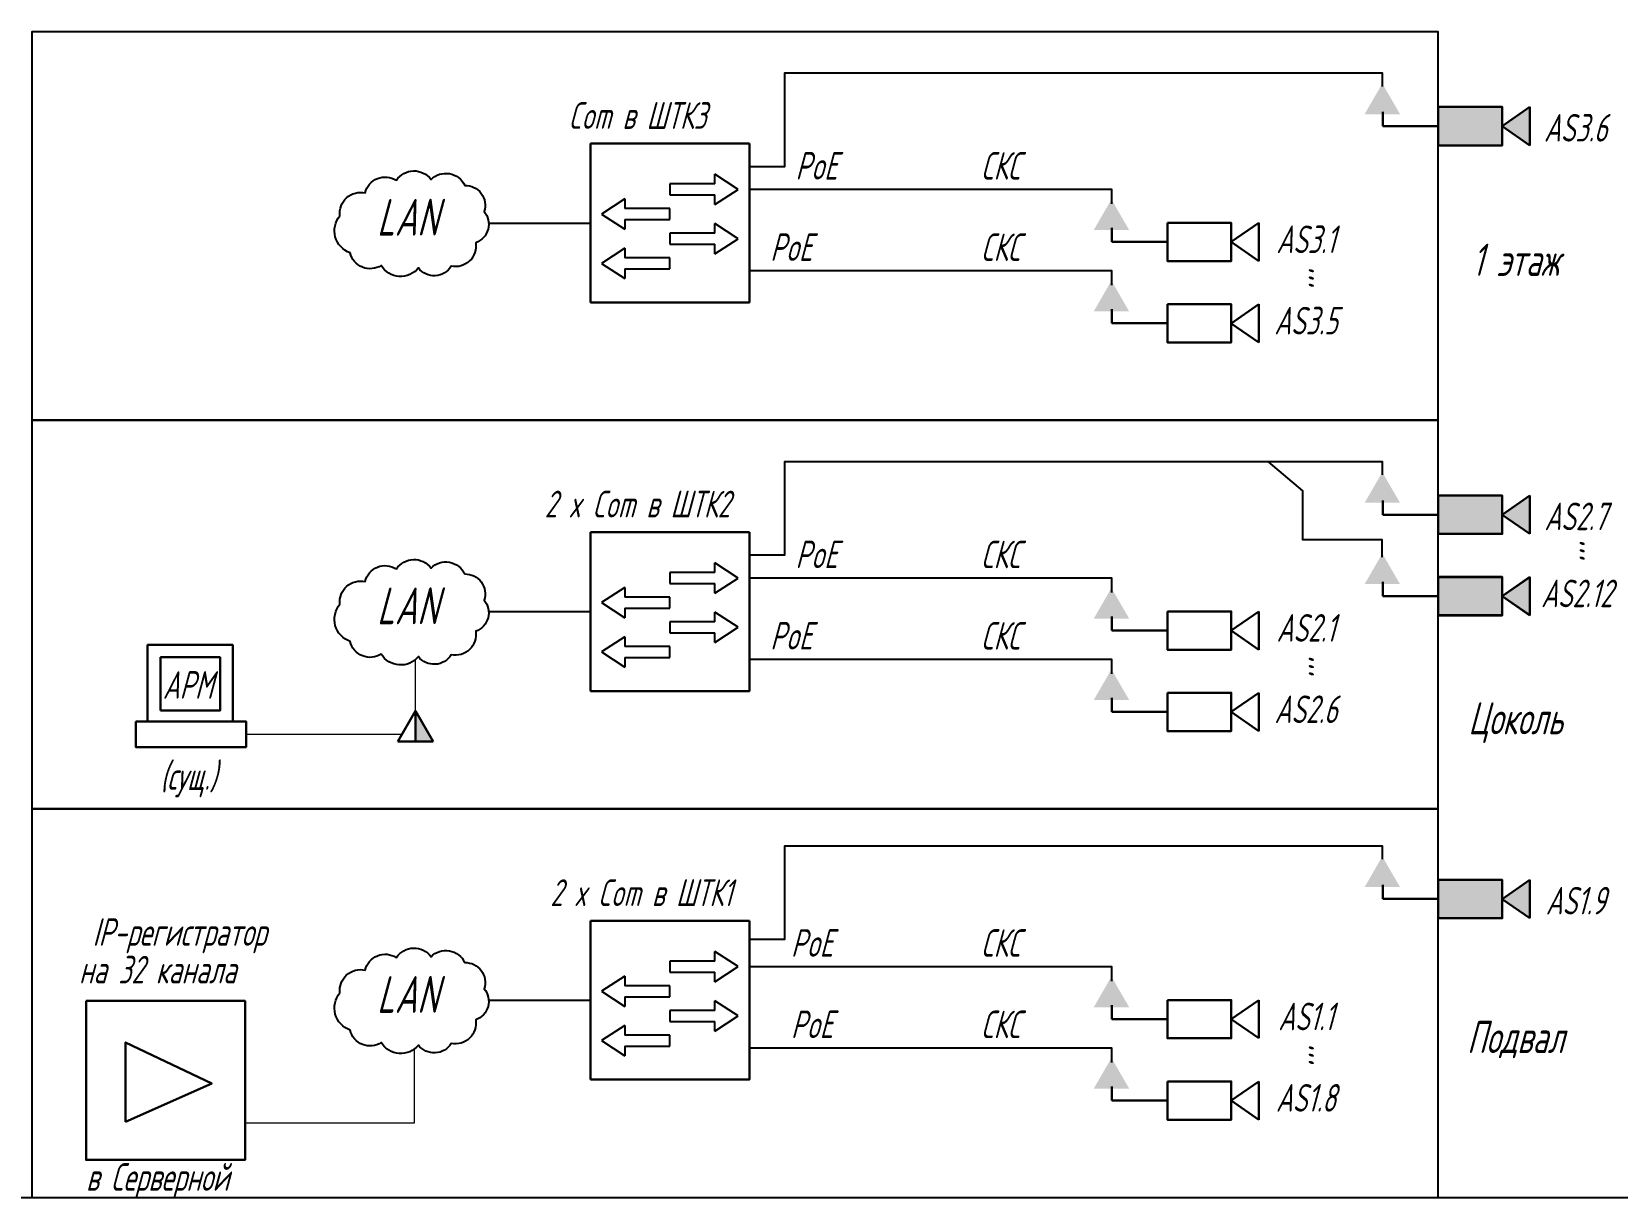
# Model space of a CAD drawing. Header units: millimetres. Extents: x 5341 to 10690, y -2643 to -1904.
# Drawn here: x 6600.7 to 6773.1, y -2315.9 to -2189 of the extents above; entities that cross this region are included whole.
import ezdxf
from ezdxf.enums import TextEntityAlignment as Align

# ---------------------------------------------------------------- set-up
doc = ezdxf.new("R2010")
doc.units = ezdxf.units.MM
doc.layers.add('_СКС', color=6, linetype='Continuous')
doc.layers.add('_СОТ', color=150, linetype='Continuous', lineweight=30)
doc.layers.add('непечать', color=5, linetype='Continuous', plot=False)
doc.styles.add('ROM25', font='romans.shx', dxfattribs={"width": 0.8, "height": 250})

# ---------------------------------------------------------------- blocks, each defined once
blk = doc.blocks.new('VK-3')
at = {"layer": '_СОТ'}
for p, q in [((695, 0), (994, 208)), ((994, -208), (994, 208)), ((994, -208), (695, 0))]:
    blk.add_line(p, q, dxfattribs=at)
blk.add_lwpolyline([(0, 208), (695, 208), (695, -208), (0, -208)], close=True, dxfattribs=at)
blk = doc.blocks.new('sks1')
at = {"layer": '_СКС'}
h = blk.add_hatch(color=150, dxfattribs=at)
h.dxf.hatch_style = 1
h.paths.add_polyline_path([(-0.12, -0.75), (-2.04, -4.08), (1.81, -4.08)])
blk = doc.blocks.new('Коммутатор')
at = {"linetype": 'Continuous', "lineweight": 30}
blk.add_line((-9.6, -9.6), (-9.6, 9.6), dxfattribs=at)
at = {"linetype": 'Continuous'}
for p, q in [((8.26, 4.06), (5.43, 5.9)), ((5.43, 4.73), (0, 4.73)), ((0, 4.73), (0, 4.73)), ((5.43, 2.23), (8.26, 4.06)), ((-5.43, 2.91), (-8.26, 1.08)), ((0, 3.39), (5.43, 3.39)), ((-8.26, 1.08), (-5.43, -0.75)), ((0, 1.75), (-5.43, 1.75)), ((-5.43, 0.41), (0, 0.41)), ((5.43, -1.23), (0, -1.23)), ((8.26, -1.9), (5.43, -0.07)), ((5.43, -3.74), (8.26, -1.9)), ((-5.43, -3.05), (-8.26, -4.88)), ((0, -2.57), (5.43, -2.57)), ((-8.26, -4.88), (-5.43, -6.72)), ((0, -4.22), (-5.43, -4.22)), ((-5.43, -5.55), (0, -5.55))]:
    blk.add_line(p, q, dxfattribs=at)
at = {"linetype": 'Continuous', "lineweight": 30}
for points in [[(9.6, 9.6), (9.6, -9.6), (-9.6, -9.6)], [(-9.6, 9.6), (9.6, 9.6)]]:
    blk.add_lwpolyline(points, dxfattribs=at)
for points in [[(5.43, 4.73), (5.43, 5.9)], [(0, 4.73), (0, 3.39)], [(-5.43, 2.91), (-5.43, 1.75)], [(5.43, 2.23), (5.43, 3.39)], [(-5.43, 0.41), (-5.43, -0.75)], [(0, 0.41), (0, 1.75)], [(0, -1.23), (0, -2.57)], [(5.43, -1.23), (5.43, -0.07)], [(-5.43, -3.05), (-5.43, -4.22)], [(5.43, -3.74), (5.43, -2.57)], [(-5.43, -5.55), (-5.43, -6.72)], [(0, -5.55), (0, -4.22)]]:
    blk.add_lwpolyline(points)
blk = doc.blocks.new('VK-2')
at = {"layer": '_СОТ', "lineweight": -3}
h = blk.add_hatch(color=256, dxfattribs=at)
h.dxf.hatch_style = 1
h.paths.add_polyline_path([(6.95, -2.09), (6.95, 2.09), (0, 2.09), (0, -2.09)])
h.paths.add_polyline_path([(9.94, -2.09), (9.94, 2.09), (6.95, 0)])
at = {"layer": '_СОТ'}
for p, q in [((6.95, 0), (9.94, 2.09)), ((9.94, -2.09), (9.94, 2.09)), ((9.94, -2.09), (6.95, 0))]:
    blk.add_line(p, q, dxfattribs=at)
blk.add_lwpolyline([(0, 2.09), (6.95, 2.09), (6.95, -2.09), (0, -2.09)], close=True, dxfattribs=at)
blk = doc.blocks.new('sks3')
at = {"layer": '_СКС'}
h = blk.add_hatch(color=6, dxfattribs=at)
h.dxf.hatch_style = 1
h.paths.add_polyline_path([(-0.42, -0.73), (-0.42, -4.06), (1.51, -4.06)])
at = {"layer": '_СКС', "color": 6, "lineweight": 30}
for p, q in [((-2.34, -4.06), (-0.42, -0.73)), ((-0.42, -0.73), (1.51, -4.06)), ((-0.42, -0.73), (-0.42, -4.06)), ((1.51, -4.06), (-2.34, -4.06))]:
    blk.add_line(p, q, dxfattribs=at)

msp = doc.modelspace()

# ---------------------------------------------------------------- linework, layer by layer
at = {"lineweight": -3}
for p, q in [((6650.519, -2209.818), (6661.553, -2209.818)), ((6650.519, -2252.079), (6661.553, -2252.079)), ((6650.519, -2294.341), (6661.553, -2294.341))]:
    msp.add_line(p, q, dxfattribs=at)
for points in [[(6600.688, -2231.275), (6753.63, -2231.275), (6753.63, -2189.014), (6600.688, -2189.014)], [(6600.688, -2273.537), (6753.63, -2273.537), (6753.63, -2231.275), (6600.688, -2231.275)], [(6600.688, -2315.798), (6753.63, -2315.798), (6753.63, -2273.537), (6600.688, -2273.537)]]:
    msp.add_lwpolyline(points, close=True, dxfattribs=at)
at = {"color": 6, "lineweight": -3}
for points in [[(6747.552, -2194.962), (6747.552, -2193.54), (6682.535, -2193.54), (6682.535, -2203.692), (6678.704, -2203.692)], [(6747.552, -2237.223), (6747.552, -2235.802), (6682.535, -2235.802), (6682.535, -2245.953), (6678.704, -2245.953)], [(6747.521, -2246.156), (6747.521, -2244.274), (6738.921, -2244.274), (6738.921, -2238.953), (6735.154, -2235.802)], [(6747.552, -2279.017), (6747.552, -2277.595), (6682.535, -2277.595), (6682.535, -2287.747), (6678.704, -2287.747)]]:
    msp.add_lwpolyline(points, dxfattribs=at)
at = {"lineweight": -3}
for points in [[(6634.201, -2209.026, -0.5205671), (6636.953, -2206.551, -0.5205671), (6636.953, -2206.551, -0.5205671), (6640.346, -2205.176, -0.5205671), (6640.346, -2205.176, -0.5205671), (6644.107, -2205.084, -0.5205671), (6644.107, -2205.084, -0.5205671), (6647.775, -2205.726, -0.5205671), (6647.775, -2205.726, -0.5205671), (6649.885, -2208.567, -0.5205671), (6649.885, -2208.567, -0.5205671), (6648.968, -2211.959, -0.5205671), (6648.968, -2211.959, -0.5205671), (6646.308, -2214.526, -0.5205671), (6646.308, -2214.526, -0.5205671), (6642.731, -2214.709, -0.5205671), (6642.731, -2214.709, -0.5205671), (6638.695, -2214.434, -0.5205671), (6638.695, -2214.434, -0.5205671), (6635.302, -2213.059, -0.5205671), (6635.302, -2213.059, -0.5205671)], [(6634.201, -2251.287, -0.5205671), (6636.953, -2248.812, -0.5205671), (6636.953, -2248.812, -0.5205671), (6640.346, -2247.437, -0.5205671), (6640.346, -2247.437, -0.5205671), (6644.107, -2247.346, -0.5205671), (6644.107, -2247.346, -0.5205671), (6647.775, -2247.987, -0.5205671), (6647.775, -2247.987, -0.5205671), (6649.885, -2250.829, -0.5205671), (6649.885, -2250.829, -0.5205671), (6648.968, -2254.22, -0.5205671), (6648.968, -2254.22, -0.5205671), (6646.308, -2256.787, -0.5205671), (6646.308, -2256.787, -0.5205671), (6642.731, -2256.97, -0.5205671), (6642.731, -2256.97, -0.5205671), (6638.695, -2256.695, -0.5205671), (6638.695, -2256.695, -0.5205671), (6635.302, -2255.32, -0.5205671), (6635.302, -2255.32, -0.5205671)], [(6634.201, -2293.549, -0.5205671), (6636.953, -2291.074, -0.5205671), (6636.953, -2291.074, -0.5205671), (6640.346, -2289.699, -0.5205671), (6640.346, -2289.699, -0.5205671), (6644.107, -2289.607, -0.5205671), (6644.107, -2289.607, -0.5205671), (6647.775, -2290.249, -0.5205671), (6647.775, -2290.249, -0.5205671), (6649.885, -2293.09, -0.5205671), (6649.885, -2293.09, -0.5205671), (6648.968, -2296.482, -0.5205671), (6648.968, -2296.482, -0.5205671), (6646.308, -2299.048, -0.5205671), (6646.308, -2299.048, -0.5205671), (6642.731, -2299.232, -0.5205671), (6642.731, -2299.232, -0.5205671), (6638.695, -2298.957, -0.5205671), (6638.695, -2298.957, -0.5205671), (6635.302, -2297.582, -0.5205671), (6635.302, -2297.582, -0.5205671)]]:
    msp.add_lwpolyline(points, format="xyb", close=True, dxfattribs=at)
at = {"layer": '_СКС', "lineweight": -3}
for points in [[(6718.144, -2207.735), (6718.144, -2206.177), (6678.833, -2206.177)], [(6718.144, -2216.583), (6718.144, -2215.026), (6678.833, -2215.026)], [(6718.144, -2249.996), (6718.144, -2248.438), (6678.833, -2248.438)], [(6718.144, -2258.845), (6718.144, -2257.287), (6678.833, -2257.287)], [(6718.144, -2292.257), (6718.144, -2290.7), (6678.833, -2290.7)], [(6718.144, -2301.106), (6718.144, -2299.548), (6678.833, -2299.548)]]:
    msp.add_lwpolyline(points, dxfattribs=at)
at = {"layer": '_СКС', "color": 0, "lineweight": 30}
msp.add_lwpolyline([(6606.608, -2294.426), (6623.888, -2294.426), (6623.888, -2311.706), (6606.608, -2311.706)], close=True, dxfattribs=at)
msp.add_lwpolyline([(6610.897, -2307.575), (6610.897, -2298.936), (6620.273, -2303.405), (6610.897, -2307.575)], dxfattribs=at)
at = {"layer": '_СОТ'}
for p, q in [((6747.597, -2199.279), (6747.597, -2197.745)), ((6753.492, -2199.279), (6747.597, -2199.279)), ((6718.144, -2211.875), (6718.144, -2210.341)), ((6724.039, -2211.875), (6718.144, -2211.875)), ((6718.144, -2220.724), (6718.144, -2219.189)), ((6724.039, -2220.724), (6718.144, -2220.724)), ((6747.597, -2241.541), (6747.597, -2240.006)), ((6753.492, -2241.541), (6747.597, -2241.541)), ((6747.597, -2250.389), (6747.597, -2248.855)), ((6753.492, -2250.389), (6747.597, -2250.389)), ((6718.144, -2254.137), (6718.144, -2252.602)), ((6724.039, -2254.137), (6718.144, -2254.137)), ((6718.144, -2262.985), (6718.144, -2261.451)), ((6724.039, -2262.985), (6718.144, -2262.985)), ((6747.597, -2283.334), (6747.597, -2281.799)), ((6753.492, -2283.334), (6747.597, -2283.334)), ((6718.144, -2296.398), (6718.144, -2294.863)), ((6724.039, -2296.398), (6718.144, -2296.398)), ((6718.144, -2305.247), (6718.144, -2303.712)), ((6724.039, -2305.247), (6718.144, -2305.247))]:
    msp.add_line(p, q, dxfattribs=at)
at = {"layer": '_СОТ', "color": 6, "lineweight": 0}
msp.add_line((6642.418, -2262.862), (6642.418, -2257.293), dxfattribs=at)
at = {"layer": '_СОТ', "lineweight": 0}
for p, q in [((6623.998, -2265.42), (6640.938, -2265.42)), ((6642.308, -2307.682), (6642.308, -2299.555)), ((6623.888, -2307.682), (6642.308, -2307.682))]:
    msp.add_line(p, q, dxfattribs=at)
at = {"layer": '_СОТ', "lineweight": 30}
for points in [[(6613.289, -2264.023), (6622.544, -2264.023), (6622.544, -2255.7), (6613.289, -2255.7)], [(6614.709, -2262.84), (6621.174, -2262.84), (6621.174, -2257.035), (6614.709, -2257.035)], [(6611.998, -2264.023), (6623.998, -2264.023), (6623.998, -2266.818), (6611.998, -2266.818)]]:
    msp.add_lwpolyline(points, close=True, dxfattribs=at)
at = {"layer": 'непечать', "color": 4}
msp.add_xline((4279.149, -2315.798), (1, 0), dxfattribs=at)

# ---------------------------------------------------------------- block references
at = {"color": 0, "xscale": 0.9, "yscale": 0.9, "zscale": 0.9}
for p in [(6670.083, -2209.818), (6670.083, -2252.079), (6670.083, -2294.341)]:
    msp.add_blockref('Коммутатор', p, dxfattribs=at)
at = {"layer": '_СКС'}
for name, p in [('sks1', (6747.664, -2193.902)), ('sks1', (6718.211, -2206.498)), ('sks1', (6718.211, -2215.347)), ('sks1', (6747.664, -2236.164)), ('sks1', (6747.664, -2245.012)), ('sks1', (6718.211, -2248.76)), ('sks1', (6718.211, -2257.608)), ('sks3', (6642.833, -2262.131)), ('sks1', (6747.664, -2277.957)), ('sks1', (6718.211, -2291.021)), ('sks1', (6718.211, -2299.87))]:
    msp.add_blockref(name, p, dxfattribs=at)
at = {"layer": '_СОТ', "lineweight": -3}
for p in [(6753.63, -2199.287), (6753.63, -2241.548), (6753.63, -2250.397), (6753.63, -2283.341)]:
    msp.add_blockref('VK-2', p, dxfattribs=at)
at = {"layer": '_СОТ', "xscale": 0.01, "yscale": 0.01, "zscale": 0.01}
for p in [(6724.177, -2211.883), (6724.177, -2220.731), (6753.63, -2250.397), (6724.177, -2254.144), (6724.177, -2262.993), (6724.177, -2296.405), (6724.177, -2305.254)]:
    msp.add_blockref('VK-3', p, dxfattribs=at)

# ---------------------------------------------------------------- texts
at = {"color": 0, "style": 'ROM25', "oblique": 15, "width": 0.644723}
for s, height, p in [('Com в ШТК3', 2.91, (6666.534, -2199.581)), ('AS3.6', 3, (6768.561, -2200.961)), ('PoE', 3, (6686.019, -2205.097)), ('СКС', 3, (6706.036, -2205.097)), ('LAN', 4, (6641.546, -2211.193)), ('AS3.1', 3, (6739.237, -2213.088)), ('PoE', 3, (6683.274, -2213.945)), ('СКС', 3, (6706.036, -2213.945)), ('1 этаж', 3.5, (6762.028, -2215.572)), ('AS3.5', 3, (6739.237, -2221.937)), ('2 x Com в ШТК2', 2.91, (6666.534, -2241.842)), ('AS2.7', 3, (6768.561, -2243.223)), ('PoE', 3, (6686.019, -2247.358)), ('СКС', 3, (6706.036, -2247.358)), ('LAN', 4, (6641.546, -2253.454)), ('AS2.12', 3, (6768.69, -2251.602)), ('PoE', 3, (6683.274, -2256.207)), ('СКС', 3, (6706.036, -2256.207)), ('AS2.1', 3, (6739.237, -2255.35)), ('АРМ', 3, (6617.672, -2261.554)), ('AS2.6', 3, (6739.237, -2264.198)), ('Цоколь', 3.5, (6762.028, -2265.429)), ('(сущ.)', 3, (6617.719, -2271.462)), ('2 x Com в ШТК1', 2.91, (6666.963, -2284.103)), ('AS1.9', 3, (6768.561, -2285.016)), ('IP-регистратор', 3, (6616.748, -2288.427)), ('PoE', 3, (6685.532, -2289.619)), ('СКС', 3, (6706.036, -2289.619)), ('на 32 канала', 3, (6614.372, -2292.516)), ('LAN', 4, (6641.546, -2295.716)), ('AS1.1', 3, (6739.237, -2297.611)), ('PoE', 3, (6685.532, -2298.468)), ('СКС', 3, (6706.036, -2298.468)), ('Подвал', 3.5, (6762.028, -2300.094)), ('AS1.8', 3, (6739.237, -2306.46)), ('в Серверной', 3, (6614.372, -2315.069))]:
    msp.add_text(s, height=height, dxfattribs=at).set_placement(p, align=Align.CENTER)
for p in [(6740.109, -2215.874), (6769.562, -2245.54), (6740.109, -2258.136), (6740.109, -2300.397)]:
    msp.add_text('...', height=4, rotation=90, dxfattribs=at).set_placement(p, align=Align.CENTER)

doc.saveas('drawing.dxf')
